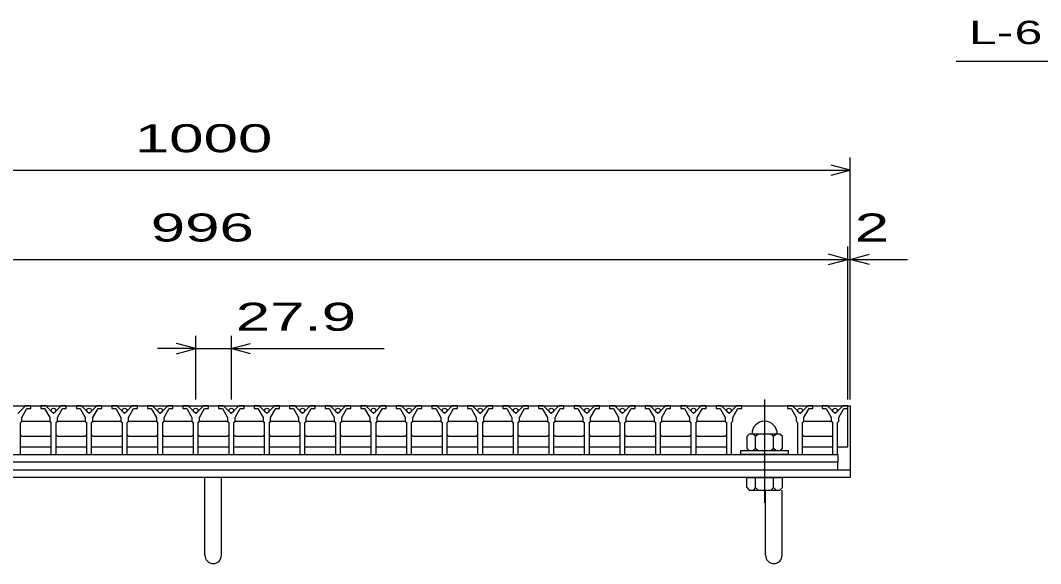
# Model space of a CAD drawing. Units: millimetres, scale not verified. Extents: x -1820 to 1731, y -1282 to 1054.
# Drawn here: x -1001 to -201, y -671 to -245 of the extents above; entities that cross this region are included whole.
import ezdxf
from ezdxf.enums import TextEntityAlignment as Align

# ---------------------------------------------------------------- set-up
doc = ezdxf.new("R2010")
doc.units = ezdxf.units.MM
doc.header["$LTSCALE"] = 10
doc.linetypes.add('CHAIN', pattern=[18.5, 12, -1.5, 3.5, -1.5])
for name, color, linetype, lineweight in [('16', 3, 'Continuous', 25), ('19', 6, 'Continuous', 25), ('22', 2, 'Continuous', 25)]:
    doc.layers.add(name, color=color, linetype=linetype, lineweight=lineweight)
doc.styles.add('ベクトル', font='')
doc.styles.get('ベクトル').set_extended_font_data('ベクトル')

msp = doc.modelspace()

# ---------------------------------------------------------------- linework, layer by layer
at = {"layer": '16', "linetype": 'CHAIN'}
msp.add_line((-417.3, -542), (-417.3, -623), dxfattribs=at)
at = {"layer": '16'}
for p, q in [((-1348, -547), (-352, -547)), ((-997.2, -547), (-1003.2, -553)), ((-1000.2, -556), (-996.2, -549)), ((-993.2, -547), (-997.2, -547)), ((-996.2, -549), (-993.2, -549)), ((-993.2, -549), (-993.2, -547)), ((-985.3, -547), (-985.3, -549)), ((-981.3, -547), (-985.3, -547)), ((-985.3, -549), (-982.3, -549)), ((-982.3, -549), (-978.3, -556)), ((-975.3, -553), (-981.3, -547)), ((-969.3, -547), (-975.3, -553)), ((-972.3, -556), (-968.3, -549)), ((-965.3, -547), (-969.3, -547)), ((-968.3, -549), (-965.3, -549)), ((-965.3, -549), (-965.3, -547)), ((-957.4, -547), (-957.4, -549)), ((-953.4, -547), (-957.4, -547)), ((-957.4, -549), (-954.4, -549)), ((-954.4, -549), (-950.4, -556)), ((-947.4, -553), (-953.4, -547)), ((-941.4, -547), (-947.4, -553)), ((-944.4, -556), (-940.4, -549)), ((-937.4, -547), (-941.4, -547)), ((-940.4, -549), (-937.4, -549)), ((-937.4, -549), (-937.4, -547)), ((-929.5, -547), (-929.5, -549)), ((-925.5, -547), (-929.5, -547)), ((-929.5, -549), (-926.5, -549)), ((-926.5, -549), (-922.5, -556)), ((-919.5, -553), (-925.5, -547)), ((-913.5, -547), (-919.5, -553)), ((-916.5, -556), (-912.5, -549)), ((-909.5, -547), (-913.5, -547)), ((-912.5, -549), (-909.5, -549)), ((-909.5, -549), (-909.5, -547)), ((-901.6, -547), (-901.6, -549)), ((-897.6, -547), (-901.6, -547)), ((-901.6, -549), (-898.6, -549)), ((-898.6, -549), (-894.6, -556)), ((-891.6, -553), (-897.6, -547)), ((-885.6, -547), (-891.6, -553)), ((-888.6, -556), (-884.6, -549)), ((-881.6, -547), (-885.6, -547)), ((-884.6, -549), (-881.6, -549)), ((-881.6, -549), (-881.6, -547)), ((-873.7, -547), (-873.7, -549)), ((-869.7, -547), (-873.7, -547)), ((-873.7, -549), (-870.7, -549)), ((-870.7, -549), (-866.7, -556)), ((-863.7, -553), (-869.7, -547)), ((-857.7, -547), (-863.7, -553)), ((-860.7, -556), (-856.7, -549)), ((-853.7, -547), (-857.7, -547)), ((-856.7, -549), (-853.7, -549)), ((-853.7, -549), (-853.7, -547)), ((-845.8, -547), (-845.8, -549)), ((-841.8, -547), (-845.8, -547)), ((-845.8, -549), (-842.8, -549)), ((-842.8, -549), (-838.8, -556)), ((-835.8, -553), (-841.8, -547)), ((-829.8, -547), (-835.8, -553)), ((-832.8, -556), (-828.8, -549)), ((-825.8, -547), (-829.8, -547)), ((-828.8, -549), (-825.8, -549)), ((-825.8, -549), (-825.8, -547)), ((-817.9, -547), (-817.9, -549)), ((-813.9, -547), (-817.9, -547)), ((-817.9, -549), (-814.9, -549)), ((-814.9, -549), (-810.9, -556)), ((-807.9, -553), (-813.9, -547)), ((-801.9, -547), (-807.9, -553)), ((-804.9, -556), (-800.9, -549)), ((-797.9, -547), (-801.9, -547)), ((-800.9, -549), (-797.9, -549)), ((-797.9, -549), (-797.9, -547)), ((-790, -547), (-790, -549)), ((-786, -547), (-790, -547)), ((-790, -549), (-787, -549)), ((-787, -549), (-783, -556)), ((-780, -553), (-786, -547)), ((-774, -547), (-780, -553)), ((-777, -556), (-773, -549)), ((-770, -547), (-774, -547)), ((-773, -549), (-770, -549)), ((-770, -549), (-770, -547)), ((-762.1, -547), (-762.1, -549)), ((-758.1, -547), (-762.1, -547)), ((-762.1, -549), (-759.1, -549)), ((-759.1, -549), (-755.1, -556)), ((-752.1, -553), (-758.1, -547)), ((-746.1, -547), (-752.1, -553)), ((-749.1, -556), (-745.1, -549)), ((-742.1, -547), (-746.1, -547)), ((-745.1, -549), (-742.1, -549)), ((-742.1, -549), (-742.1, -547)), ((-734.2, -547), (-734.2, -549)), ((-730.2, -547), (-734.2, -547)), ((-734.2, -549), (-731.2, -549)), ((-731.2, -549), (-727.2, -556)), ((-724.2, -553), (-730.2, -547)), ((-718.2, -547), (-724.2, -553)), ((-721.2, -556), (-717.2, -549)), ((-714.2, -547), (-718.2, -547)), ((-717.2, -549), (-714.2, -549)), ((-714.2, -549), (-714.2, -547)), ((-706.3, -547), (-706.3, -549)), ((-702.3, -547), (-706.3, -547)), ((-706.3, -549), (-703.3, -549)), ((-703.3, -549), (-699.3, -556)), ((-696.3, -553), (-702.3, -547)), ((-690.3, -547), (-696.3, -553)), ((-693.3, -556), (-689.3, -549)), ((-686.3, -547), (-690.3, -547)), ((-689.3, -549), (-686.3, -549)), ((-686.3, -549), (-686.3, -547)), ((-678.4, -547), (-678.4, -549)), ((-674.4, -547), (-678.4, -547)), ((-678.4, -549), (-675.4, -549)), ((-675.4, -549), (-671.4, -556)), ((-668.4, -553), (-674.4, -547)), ((-662.4, -547), (-668.4, -553)), ((-665.4, -556), (-661.4, -549)), ((-658.4, -547), (-662.4, -547)), ((-661.4, -549), (-658.4, -549)), ((-658.4, -549), (-658.4, -547)), ((-650.5, -547), (-650.5, -549)), ((-646.5, -547), (-650.5, -547)), ((-650.5, -549), (-647.5, -549)), ((-647.5, -549), (-643.5, -556)), ((-640.5, -553), (-646.5, -547)), ((-634.5, -547), (-640.5, -553)), ((-637.5, -556), (-633.5, -549)), ((-630.5, -547), (-634.5, -547)), ((-633.5, -549), (-630.5, -549)), ((-630.5, -549), (-630.5, -547)), ((-622.6, -547), (-622.6, -549)), ((-618.6, -547), (-622.6, -547)), ((-622.6, -549), (-619.6, -549)), ((-619.6, -549), (-615.6, -556)), ((-612.6, -553), (-618.6, -547)), ((-606.6, -547), (-612.6, -553)), ((-609.6, -556), (-605.6, -549)), ((-602.6, -547), (-606.6, -547)), ((-605.6, -549), (-602.6, -549)), ((-602.6, -549), (-602.6, -547)), ((-594.7, -547), (-594.7, -549)), ((-590.7, -547), (-594.7, -547)), ((-594.7, -549), (-591.7, -549)), ((-591.7, -549), (-587.7, -556)), ((-584.7, -553), (-590.7, -547)), ((-578.7, -547), (-584.7, -553)), ((-581.7, -556), (-577.7, -549)), ((-574.7, -547), (-578.7, -547)), ((-577.7, -549), (-574.7, -549)), ((-574.7, -549), (-574.7, -547)), ((-566.8, -547), (-566.8, -549)), ((-562.8, -547), (-566.8, -547)), ((-566.8, -549), (-563.8, -549)), ((-563.8, -549), (-559.8, -556)), ((-556.8, -553), (-562.8, -547)), ((-550.8, -547), (-556.8, -553)), ((-553.8, -556), (-549.8, -549)), ((-546.8, -547), (-550.8, -547)), ((-549.8, -549), (-546.8, -549)), ((-546.8, -549), (-546.8, -547)), ((-538.9, -547), (-538.9, -549)), ((-534.9, -547), (-538.9, -547)), ((-538.9, -549), (-535.9, -549)), ((-535.9, -549), (-531.9, -556)), ((-528.9, -553), (-534.9, -547)), ((-522.9, -547), (-528.9, -553)), ((-525.9, -556), (-521.9, -549)), ((-518.9, -547), (-522.9, -547)), ((-521.9, -549), (-518.9, -549)), ((-518.9, -549), (-518.9, -547)), ((-511, -547), (-511, -549)), ((-507, -547), (-511, -547)), ((-511, -549), (-508, -549)), ((-508, -549), (-504, -556)), ((-501, -553), (-507, -547)), ((-495, -547), (-501, -553)), ((-498, -556), (-494, -549)), ((-491, -547), (-495, -547)), ((-494, -549), (-491, -549)), ((-491, -549), (-491, -547)), ((-483.1, -547), (-483.1, -549)), ((-479.1, -547), (-483.1, -547)), ((-483.1, -549), (-480.1, -549)), ((-480.1, -549), (-476.1, -556)), ((-473.1, -553), (-479.1, -547)), ((-467.1, -547), (-473.1, -553)), ((-470.1, -556), (-466.1, -549)), ((-463.1, -547), (-467.1, -547)), ((-466.1, -549), (-463.1, -549)), ((-463.1, -549), (-463.1, -547)), ((-455.2, -547), (-455.2, -549)), ((-451.2, -547), (-455.2, -547)), ((-455.2, -549), (-452.2, -549)), ((-452.2, -549), (-448.2, -556)), ((-445.2, -553), (-451.2, -547)), ((-439.2, -547), (-445.2, -553)), ((-442.2, -556), (-438.2, -549)), ((-435.2, -547), (-439.2, -547)), ((-438.2, -549), (-435.2, -549)), ((-435.2, -549), (-435.2, -547)), ((-399.4, -547), (-399.4, -549)), ((-395.4, -547), (-399.4, -547)), ((-399.4, -549), (-396.4, -549)), ((-396.4, -549), (-392.4, -556)), ((-389.4, -553), (-395.4, -547)), ((-383.4, -547), (-389.4, -553)), ((-386.4, -556), (-382.4, -549)), ((-379.4, -547), (-383.4, -547)), ((-382.4, -549), (-379.4, -549)), ((-379.4, -549), (-379.4, -547)), ((-372, -547), (-372, -549)), ((-368, -547), (-372, -547)), ((-372, -549), (-369, -549)), ((-369, -549), (-365, -556)), ((-362, -553), (-368, -547)), ((-356, -547), (-362, -553)), ((-359, -556), (-355, -549)), ((-352, -547), (-356, -547)), ((-355, -549), (-352, -549)), ((-352, -549), (-352, -547)), ((-352, -579), (-352, -547)), ((-1001.2, -560), (-1000.2, -559)), ((-1001.2, -585), (-1001.2, -560)), ((-1000.95, -560), (-999.95, -559)), ((-1000.2, -559), (-1000.2, -556)), ((-999.95, -559), (-978.55, -559)), ((-978.55, -559), (-977.55, -560)), ((-978.3, -556), (-978.3, -559)), ((-978.3, -559), (-977.3, -560)), ((-977.3, -560), (-977.3, -585)), ((-973.3, -560), (-972.3, -559)), ((-973.3, -585), (-973.3, -560)), ((-973.05, -560), (-972.05, -559)), ((-972.3, -559), (-972.3, -556)), ((-972.05, -559), (-950.65, -559)), ((-950.65, -559), (-949.65, -560)), ((-950.4, -556), (-950.4, -559)), ((-950.4, -559), (-949.4, -560)), ((-949.4, -560), (-949.4, -585)), ((-945.4, -560), (-944.4, -559)), ((-945.4, -585), (-945.4, -560)), ((-945.15, -560), (-944.15, -559)), ((-944.4, -559), (-944.4, -556)), ((-944.15, -559), (-922.75, -559)), ((-922.75, -559), (-921.75, -560)), ((-922.5, -556), (-922.5, -559)), ((-922.5, -559), (-921.5, -560)), ((-921.5, -560), (-921.5, -585)), ((-917.5, -560), (-916.5, -559)), ((-917.5, -585), (-917.5, -560)), ((-917.25, -560), (-916.25, -559)), ((-916.5, -559), (-916.5, -556)), ((-916.25, -559), (-894.85, -559)), ((-894.85, -559), (-893.85, -560)), ((-894.6, -556), (-894.6, -559)), ((-894.6, -559), (-893.6, -560)), ((-893.6, -560), (-893.6, -585)), ((-889.6, -560), (-888.6, -559)), ((-889.6, -585), (-889.6, -560)), ((-889.35, -560), (-888.35, -559)), ((-888.6, -559), (-888.6, -556)), ((-888.35, -559), (-866.95, -559)), ((-866.95, -559), (-865.95, -560)), ((-866.7, -556), (-866.7, -559)), ((-866.7, -559), (-865.7, -560)), ((-865.7, -560), (-865.7, -585)), ((-861.7, -560), (-860.7, -559)), ((-861.7, -585), (-861.7, -560)), ((-861.45, -560), (-860.45, -559)), ((-860.7, -559), (-860.7, -556)), ((-860.45, -559), (-839.05, -559)), ((-839.05, -559), (-838.05, -560)), ((-838.8, -556), (-838.8, -559)), ((-838.8, -559), (-837.8, -560)), ((-837.8, -560), (-837.8, -585)), ((-833.8, -560), (-832.8, -559)), ((-833.8, -585), (-833.8, -560)), ((-833.55, -560), (-832.55, -559)), ((-832.8, -559), (-832.8, -556)), ((-832.55, -559), (-811.15, -559)), ((-811.15, -559), (-810.15, -560)), ((-810.9, -556), (-810.9, -559)), ((-810.9, -559), (-809.9, -560)), ((-809.9, -560), (-809.9, -585)), ((-805.9, -560), (-804.9, -559)), ((-805.9, -585), (-805.9, -560)), ((-805.65, -560), (-804.65, -559)), ((-804.9, -559), (-804.9, -556)), ((-804.65, -559), (-783.25, -559)), ((-783.25, -559), (-782.25, -560)), ((-783, -556), (-783, -559)), ((-783, -559), (-782, -560)), ((-782, -560), (-782, -585)), ((-778, -560), (-777, -559)), ((-778, -585), (-778, -560)), ((-777.75, -560), (-776.75, -559)), ((-777, -559), (-777, -556)), ((-776.75, -559), (-755.35, -559)), ((-755.35, -559), (-754.35, -560)), ((-755.1, -556), (-755.1, -559)), ((-755.1, -559), (-754.1, -560)), ((-754.1, -560), (-754.1, -585)), ((-750.1, -560), (-749.1, -559)), ((-750.1, -585), (-750.1, -560)), ((-749.85, -560), (-748.85, -559)), ((-749.1, -559), (-749.1, -556)), ((-748.85, -559), (-727.45, -559)), ((-727.45, -559), (-726.45, -560)), ((-727.2, -556), (-727.2, -559)), ((-727.2, -559), (-726.2, -560)), ((-726.2, -560), (-726.2, -585)), ((-722.2, -560), (-721.2, -559)), ((-722.2, -585), (-722.2, -560)), ((-721.95, -560), (-720.95, -559)), ((-721.2, -559), (-721.2, -556)), ((-720.95, -559), (-699.55, -559)), ((-699.55, -559), (-698.55, -560)), ((-699.3, -556), (-699.3, -559)), ((-699.3, -559), (-698.3, -560)), ((-698.3, -560), (-698.3, -585)), ((-694.3, -560), (-693.3, -559)), ((-694.3, -585), (-694.3, -560)), ((-694.05, -560), (-693.05, -559)), ((-693.3, -559), (-693.3, -556)), ((-693.05, -559), (-671.65, -559)), ((-671.65, -559), (-670.65, -560)), ((-671.4, -556), (-671.4, -559)), ((-671.4, -559), (-670.4, -560)), ((-670.4, -560), (-670.4, -585)), ((-666.4, -560), (-665.4, -559)), ((-666.4, -585), (-666.4, -560)), ((-666.15, -560), (-665.15, -559)), ((-665.4, -559), (-665.4, -556)), ((-665.15, -559), (-643.75, -559)), ((-643.75, -559), (-642.75, -560)), ((-643.5, -556), (-643.5, -559)), ((-643.5, -559), (-642.5, -560)), ((-642.5, -560), (-642.5, -585)), ((-638.5, -560), (-637.5, -559)), ((-638.5, -585), (-638.5, -560)), ((-638.25, -560), (-637.25, -559)), ((-637.5, -559), (-637.5, -556)), ((-637.25, -559), (-615.85, -559)), ((-615.85, -559), (-614.85, -560)), ((-615.6, -556), (-615.6, -559)), ((-615.6, -559), (-614.6, -560)), ((-614.6, -560), (-614.6, -585)), ((-610.6, -560), (-609.6, -559)), ((-610.6, -585), (-610.6, -560)), ((-610.35, -560), (-609.35, -559)), ((-609.6, -559), (-609.6, -556)), ((-609.35, -559), (-587.95, -559)), ((-587.95, -559), (-586.95, -560)), ((-587.7, -556), (-587.7, -559)), ((-587.7, -559), (-586.7, -560)), ((-586.7, -560), (-586.7, -585)), ((-582.7, -560), (-581.7, -559)), ((-582.7, -585), (-582.7, -560)), ((-582.45, -560), (-581.45, -559)), ((-581.7, -559), (-581.7, -556)), ((-581.45, -559), (-560.05, -559)), ((-560.05, -559), (-559.05, -560)), ((-559.8, -556), (-559.8, -559)), ((-559.8, -559), (-558.8, -560)), ((-558.8, -560), (-558.8, -585)), ((-554.8, -560), (-553.8, -559)), ((-554.8, -585), (-554.8, -560)), ((-554.55, -560), (-553.55, -559)), ((-553.8, -559), (-553.8, -556)), ((-553.55, -559), (-532.15, -559)), ((-532.15, -559), (-531.15, -560)), ((-531.9, -556), (-531.9, -559)), ((-531.9, -559), (-530.9, -560)), ((-530.9, -560), (-530.9, -585)), ((-526.9, -560), (-525.9, -559)), ((-526.9, -585), (-526.9, -560)), ((-526.65, -560), (-525.65, -559)), ((-525.9, -559), (-525.9, -556)), ((-525.65, -559), (-504.25, -559)), ((-504.25, -559), (-503.25, -560)), ((-504, -556), (-504, -559)), ((-504, -559), (-503, -560)), ((-503, -560), (-503, -585)), ((-499, -560), (-498, -559)), ((-499, -585), (-499, -560)), ((-498.75, -560), (-497.75, -559)), ((-498, -559), (-498, -556)), ((-497.75, -559), (-476.35, -559)), ((-476.35, -559), (-475.35, -560)), ((-476.1, -556), (-476.1, -559)), ((-476.1, -559), (-475.1, -560)), ((-475.1, -560), (-475.1, -585)), ((-471.1, -560), (-470.1, -559)), ((-471.1, -585), (-471.1, -560)), ((-470.85, -560), (-469.85, -559)), ((-470.1, -559), (-470.1, -556)), ((-469.85, -559), (-448.45, -559)), ((-448.45, -559), (-447.45, -560)), ((-448.2, -556), (-448.2, -559)), ((-448.2, -559), (-447.2, -560)), ((-447.2, -560), (-447.2, -585)), ((-443.2, -560), (-442.2, -559)), ((-443.2, -585), (-443.2, -560)), ((-442.2, -559), (-442.2, -556)), ((-392.4, -556), (-392.4, -559)), ((-392.4, -559), (-391.4, -560)), ((-391.4, -560), (-391.4, -585)), ((-387.4, -560), (-386.4, -559)), ((-387.4, -585), (-387.4, -560)), ((-387.15, -560), (-386.15, -559)), ((-386.4, -559), (-386.4, -556)), ((-386.15, -559), (-364.75, -559)), ((-365, -556), (-365, -559)), ((-365, -559), (-364, -560)), ((-364.75, -559), (-363.75, -560)), ((-364, -560), (-364, -585)), ((-360, -560), (-359, -559)), ((-360, -585), (-360, -560)), ((-359, -559), (-359, -556)), ((-999.95, -571), (-1000.95, -570)), ((-978.55, -571), (-999.95, -571)), ((-977.55, -570), (-978.55, -571)), ((-972.05, -571), (-973.05, -570)), ((-950.65, -571), (-972.05, -571)), ((-949.65, -570), (-950.65, -571)), ((-944.15, -571), (-945.15, -570)), ((-922.75, -571), (-944.15, -571)), ((-921.75, -570), (-922.75, -571)), ((-916.25, -571), (-917.25, -570)), ((-894.85, -571), (-916.25, -571)), ((-893.85, -570), (-894.85, -571)), ((-888.35, -571), (-889.35, -570)), ((-866.95, -571), (-888.35, -571)), ((-865.95, -570), (-866.95, -571)), ((-860.45, -571), (-861.45, -570)), ((-839.05, -571), (-860.45, -571)), ((-838.05, -570), (-839.05, -571)), ((-832.55, -571), (-833.55, -570)), ((-811.15, -571), (-832.55, -571)), ((-810.15, -570), (-811.15, -571)), ((-804.65, -571), (-805.65, -570)), ((-783.25, -571), (-804.65, -571)), ((-782.25, -570), (-783.25, -571)), ((-776.75, -571), (-777.75, -570)), ((-755.35, -571), (-776.75, -571)), ((-754.35, -570), (-755.35, -571)), ((-748.85, -571), (-749.85, -570)), ((-727.45, -571), (-748.85, -571)), ((-726.45, -570), (-727.45, -571)), ((-720.95, -571), (-721.95, -570)), ((-699.55, -571), (-720.95, -571)), ((-698.55, -570), (-699.55, -571)), ((-693.05, -571), (-694.05, -570)), ((-671.65, -571), (-693.05, -571)), ((-670.65, -570), (-671.65, -571)), ((-665.15, -571), (-666.15, -570)), ((-643.75, -571), (-665.15, -571)), ((-642.75, -570), (-643.75, -571)), ((-637.25, -571), (-638.25, -570)), ((-615.85, -571), (-637.25, -571)), ((-614.85, -570), (-615.85, -571)), ((-609.35, -571), (-610.35, -570)), ((-587.95, -571), (-609.35, -571)), ((-586.95, -570), (-587.95, -571)), ((-581.45, -571), (-582.45, -570)), ((-560.05, -571), (-581.45, -571)), ((-559.05, -570), (-560.05, -571)), ((-553.55, -571), (-554.55, -570)), ((-532.15, -571), (-553.55, -571)), ((-531.15, -570), (-532.15, -571)), ((-525.65, -571), (-526.65, -570)), ((-504.25, -571), (-525.65, -571)), ((-503.25, -570), (-504.25, -571)), ((-497.75, -571), (-498.75, -570)), ((-476.35, -571), (-497.75, -571)), ((-475.35, -570), (-476.35, -571)), ((-469.85, -571), (-470.85, -570)), ((-448.45, -571), (-469.85, -571)), ((-447.45, -570), (-448.45, -571)), ((-429.3, -569), (-431.3, -571)), ((-431.3, -571), (-431.3, -580)), ((-405.3, -569), (-429.3, -569)), ((-424.3, -571), (-426.3, -569)), ((-422.3, -569), (-424.3, -571)), ((-424.3, -580), (-424.3, -571)), ((-410.3, -571), (-412.3, -569)), ((-408.3, -569), (-410.3, -571)), ((-410.3, -580), (-410.3, -571)), ((-403.3, -571), (-405.3, -569)), ((-403.3, -580), (-403.3, -571)), ((-386.15, -571), (-387.15, -570)), ((-364.75, -571), (-386.15, -571)), ((-363.75, -570), (-364.75, -571)), ((-1000.95, -579), (-977.55, -579)), ((-973.05, -579), (-949.65, -579)), ((-945.15, -579), (-921.75, -579)), ((-917.25, -579), (-893.85, -579)), ((-889.35, -579), (-865.95, -579)), ((-861.45, -579), (-838.05, -579)), ((-833.55, -579), (-810.15, -579)), ((-805.65, -579), (-782.25, -579)), ((-777.75, -579), (-754.35, -579)), ((-749.85, -579), (-726.45, -579)), ((-721.95, -579), (-698.55, -579)), ((-694.05, -579), (-670.65, -579)), ((-666.15, -579), (-642.75, -579)), ((-638.25, -579), (-614.85, -579)), ((-610.35, -579), (-586.95, -579)), ((-582.45, -579), (-559.05, -579)), ((-554.55, -579), (-531.15, -579)), ((-526.65, -579), (-503.25, -579)), ((-498.75, -579), (-475.35, -579)), ((-470.85, -579), (-447.45, -579)), ((-435.8, -585), (-435.8, -582)), ((-435.8, -582), (-398.8, -582)), ((-431.3, -580), (-429.3, -582)), ((-426.3, -582), (-424.3, -580)), ((-424.3, -580), (-422.3, -582)), ((-412.3, -582), (-410.3, -580)), ((-410.3, -580), (-408.3, -582)), ((-405.3, -582), (-403.3, -580)), ((-398.8, -582), (-398.8, -585)), ((-387.15, -579), (-364.25, -579)), ((-359.75, -579), (-352, -579)), ((-1340.25, -585), (-359.75, -585)), ((-359.75, -591), (-1340.25, -591)), ((-1005.2, -585), (-1001.2, -585)), ((-977.3, -585), (-973.3, -585)), ((-949.4, -585), (-945.4, -585)), ((-921.5, -585), (-917.5, -585)), ((-893.6, -585), (-889.6, -585)), ((-865.7, -585), (-861.7, -585)), ((-837.8, -585), (-833.8, -585)), ((-809.9, -585), (-805.9, -585)), ((-782, -585), (-778, -585)), ((-754.1, -585), (-750.1, -585)), ((-726.2, -585), (-722.2, -585)), ((-698.3, -585), (-694.3, -585)), ((-670.4, -585), (-666.4, -585)), ((-642.5, -585), (-638.5, -585)), ((-614.6, -585), (-610.6, -585)), ((-586.7, -585), (-582.7, -585)), ((-558.8, -585), (-554.8, -585)), ((-530.9, -585), (-526.9, -585)), ((-503, -585), (-499, -585)), ((-475.1, -585), (-471.1, -585)), ((-447.2, -585), (-443.2, -585)), ((-398.8, -585), (-435.8, -585)), ((-391.4, -585), (-387.4, -585)), ((-364, -585), (-360, -585)), ((-359.75, -585), (-359.75, -591)), ((-359.75, -597), (-359.75, -591)), ((-1340.25, -597), (-359.75, -597))]:
    msp.add_line(p, q, dxfattribs=at)
for centre in [(-975.3, -550.5), (-947.4, -550.5), (-919.5, -550.5), (-891.6, -550.5), (-863.7, -550.5), (-835.8, -550.5), (-807.9, -550.5), (-780, -550.5), (-752.1, -550.5), (-724.2, -550.5), (-696.3, -550.5), (-668.4, -550.5), (-640.5, -550.5), (-612.6, -550.5), (-584.7, -550.5), (-556.8, -550.5), (-528.9, -550.5), (-501, -550.5), (-473.1, -550.5), (-445.2, -550.5), (-389.4, -550.5), (-362, -550.5)]:
    msp.add_circle(centre, 1.8, dxfattribs=at)
msp.add_arc((-417.3, -569), 10, 0, 180, dxfattribs=at)
at = {"layer": '19'}
for p, q in [((-352, -547), (-350, -547)), ((-350, -547), (-350, -597)), ((-1350, -597), (-350, -597)), ((-350, -597), (-350, -603)), ((-350, -603), (-1350, -603)), ((-856.5, -664.11), (-856.5, -603)), ((-843.5, -664.11), (-843.5, -603)), ((-431.3, -611), (-431.3, -603)), ((-431.3, -603), (-403.3, -603)), ((-424.3, -611), (-424.3, -603)), ((-410.3, -611), (-410.3, -603)), ((-403.3, -611), (-403.3, -603)), ((-431.3, -611), (-429.3, -613)), ((-429.3, -613), (-405.3, -613)), ((-424.3, -611), (-426.3, -613)), ((-422.3, -613), (-424.3, -611)), ((-416.5, -664.11), (-416.5, -613)), ((-410.3, -611), (-412.3, -613)), ((-408.3, -613), (-410.3, -611)), ((-405.3, -613), (-403.3, -611)), ((-403.5, -664.11), (-403.5, -613))]:
    msp.add_line(p, q, dxfattribs=at)
for centre in [(-850, -664.11), (-410, -664.11)]:
    msp.add_arc(centre, 6.5, 180, 0, dxfattribs=at)
at = {"layer": '22', "color": 4}
for p, q in [((-267, -276.5), (-67, -276.5)), ((-350, -542), (-350, -352)), ((-350, -362), (-365, -358)), ((-1350, -362), (-350, -362)), ((-365, -366), (-350, -362)), ((-352, -542), (-352, -422)), ((-350, -542), (-350, -422)), ((-1348, -432), (-352, -432)), ((-352, -432), (-367, -428)), ((-367, -436), (-352, -432)), ((-352, -432), (-350, -432)), ((-350, -432), (-335, -428)), ((-335, -436), (-350, -432)), ((-350, -432), (-305, -432)), ((-863.7, -542), (-863.7, -492)), ((-835.8, -492), (-835.8, -542)), ((-863.7, -502), (-893.7, -502)), ((-863.7, -502), (-878.7, -498)), ((-878.7, -506), (-863.7, -502)), ((-863.7, -502), (-835.8, -502)), ((-835.8, -502), (-820.8, -498)), ((-820.8, -506), (-835.8, -502)), ((-835.8, -502), (-715.8, -502))]:
    msp.add_line(p, q, dxfattribs=at)

# ---------------------------------------------------------------- texts
at = {"layer": '22', "style": 'ベクトル'}
for s, height, width, p in [('L-', 18.33, 1.6, (-257, -254)), (' 6 ', 18.33, 1.6, (-232, -254)), (' 1000 ', 21.99, 1.65, (-925, -337)), (' 996 ', 21.99, 1.65, (-912.5, -407)), (' 2 ', 21.99, 1.65, (-360, -407)), (' 27.9 ', 21.99, 1.65, (-845.8, -477))]:
    msp.add_text(s, height=height, dxfattribs=dict(at, width=width)).set_placement(p, align=Align.MIDDLE_LEFT)

doc.saveas('drawing.dxf')
